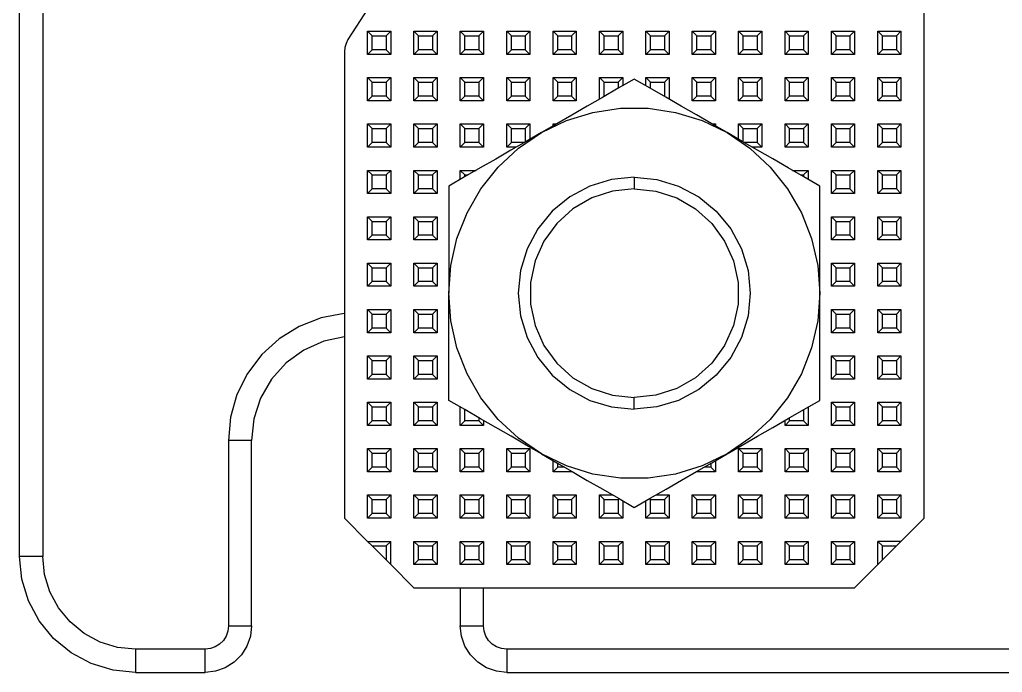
# Model space of a CAD drawing. Header units: millimetres. Extents: x 0 to 149, y 0 to 235.
# Drawn here: x 0 to 42.37, y 17.65 to 45.8 of the extents above; entities that cross this region are included whole.
import ezdxf

# ---------------------------------------------------------------- set-up
doc = ezdxf.new("R2010")
doc.units = ezdxf.units.MM

# ---------------------------------------------------------------- blocks, each defined once
blk = doc.blocks.new('CHINT_eff9f46a43ee547783ba41a7551f6a23_FACE_0')
at = {"color": 7, "linetype": 'CONTINUOUS', "true_color": 0x40d9ff}
for p, q in [((15.2, 45.1), (15, 45.3)), ((15, 45.3), (16, 45.3)), ((15, 44.3), (15, 45.3)), ((15.2, 45.1), (15.8, 45.1)), ((15.2, 44.5), (15.2, 45.1)), ((15.8, 45.1), (16, 45.3)), ((15.8, 45.1), (15.8, 44.5)), ((16, 45.3), (16, 44.3)), ((17.2, 45.1), (17, 45.3)), ((17, 45.3), (18, 45.3)), ((17, 44.3), (17, 45.3)), ((17.2, 45.1), (17.8, 45.1)), ((17.2, 44.5), (17.2, 45.1)), ((17.8, 45.1), (18, 45.3)), ((17.8, 45.1), (17.8, 44.5)), ((18, 45.3), (18, 44.3)), ((19.2, 45.1), (19, 45.3)), ((19, 45.3), (20, 45.3)), ((19, 44.3), (19, 45.3)), ((19.2, 45.1), (19.8, 45.1)), ((19.2, 44.5), (19.2, 45.1)), ((19.8, 45.1), (20, 45.3)), ((19.8, 45.1), (19.8, 44.5)), ((20, 45.3), (20, 44.3)), ((21.2, 45.1), (21, 45.3)), ((21, 45.3), (22, 45.3)), ((21, 44.3), (21, 45.3)), ((21.2, 45.1), (21.8, 45.1)), ((21.2, 44.5), (21.2, 45.1)), ((21.8, 45.1), (22, 45.3)), ((21.8, 45.1), (21.8, 44.5)), ((22, 45.3), (22, 44.3)), ((23.2, 45.1), (23, 45.3)), ((23, 45.3), (24, 45.3)), ((23, 44.3), (23, 45.3)), ((23.2, 45.1), (23.8, 45.1)), ((23.2, 44.5), (23.2, 45.1)), ((23.8, 45.1), (24, 45.3)), ((23.8, 45.1), (23.8, 44.5)), ((24, 45.3), (24, 44.3)), ((25.2, 45.1), (25, 45.3)), ((25, 45.3), (26, 45.3)), ((25, 44.3), (25, 45.3)), ((25.2, 45.1), (25.8, 45.1)), ((25.2, 44.5), (25.2, 45.1)), ((25.8, 45.1), (26, 45.3)), ((25.8, 45.1), (25.8, 44.5)), ((26, 45.3), (26, 44.3)), ((27.2, 45.1), (27, 45.3)), ((27, 45.3), (28, 45.3)), ((27, 44.3), (27, 45.3)), ((27.2, 45.1), (27.8, 45.1)), ((27.2, 44.5), (27.2, 45.1)), ((27.8, 45.1), (28, 45.3)), ((27.8, 45.1), (27.8, 44.5)), ((28, 45.3), (28, 44.3)), ((29.2, 45.1), (29, 45.3)), ((29, 45.3), (30, 45.3)), ((29, 44.3), (29, 45.3)), ((29.2, 45.1), (29.8, 45.1)), ((29.2, 44.5), (29.2, 45.1)), ((29.8, 45.1), (30, 45.3)), ((29.8, 45.1), (29.8, 44.5)), ((30, 45.3), (30, 44.3)), ((31.2, 45.1), (31, 45.3)), ((31, 45.3), (32, 45.3)), ((31, 44.3), (31, 45.3)), ((31.2, 45.1), (31.8, 45.1)), ((31.2, 44.5), (31.2, 45.1)), ((31.8, 45.1), (32, 45.3)), ((31.8, 45.1), (31.8, 44.5)), ((32, 45.3), (32, 44.3)), ((33.2, 45.1), (33, 45.3)), ((33, 45.3), (34, 45.3)), ((33, 44.3), (33, 45.3)), ((33.2, 45.1), (33.8, 45.1)), ((33.2, 44.5), (33.2, 45.1)), ((33.8, 45.1), (34, 45.3)), ((33.8, 45.1), (33.8, 44.5)), ((34, 45.3), (34, 44.3)), ((35.2, 45.1), (35, 45.3)), ((35, 45.3), (36, 45.3)), ((35, 44.3), (35, 45.3)), ((35.2, 45.1), (35.8, 45.1)), ((35.2, 44.5), (35.2, 45.1)), ((35.8, 45.1), (36, 45.3)), ((35.8, 45.1), (35.8, 44.5)), ((36, 45.3), (36, 44.3)), ((37.2, 45.1), (37, 45.3)), ((37, 45.3), (38, 45.3)), ((37, 44.3), (37, 45.3)), ((37.2, 45.1), (37.8, 45.1)), ((37.2, 44.5), (37.2, 45.1)), ((37.8, 45.1), (38, 45.3)), ((37.8, 45.1), (37.8, 44.5)), ((38, 45.3), (38, 44.3)), ((15.2, 44.5), (15, 44.3)), ((15.8, 44.5), (15.2, 44.5)), ((15.8, 44.5), (16, 44.3)), ((17.2, 44.5), (17, 44.3)), ((17.8, 44.5), (17.2, 44.5)), ((17.8, 44.5), (18, 44.3)), ((19.2, 44.5), (19, 44.3)), ((19.8, 44.5), (19.2, 44.5)), ((19.8, 44.5), (20, 44.3)), ((21.2, 44.5), (21, 44.3)), ((21.8, 44.5), (21.2, 44.5)), ((21.8, 44.5), (22, 44.3)), ((23.2, 44.5), (23, 44.3)), ((23.8, 44.5), (23.2, 44.5)), ((23.8, 44.5), (24, 44.3)), ((25.2, 44.5), (25, 44.3)), ((25.8, 44.5), (25.2, 44.5)), ((25.8, 44.5), (26, 44.3)), ((27.2, 44.5), (27, 44.3)), ((27.8, 44.5), (27.2, 44.5)), ((27.8, 44.5), (28, 44.3)), ((29.2, 44.5), (29, 44.3)), ((29.8, 44.5), (29.2, 44.5)), ((29.8, 44.5), (30, 44.3)), ((31.2, 44.5), (31, 44.3)), ((31.8, 44.5), (31.2, 44.5)), ((31.8, 44.5), (32, 44.3)), ((33.2, 44.5), (33, 44.3)), ((33.8, 44.5), (33.2, 44.5)), ((33.8, 44.5), (34, 44.3)), ((35.2, 44.5), (35, 44.3)), ((35.8, 44.5), (35.2, 44.5)), ((35.8, 44.5), (36, 44.3)), ((37.2, 44.5), (37, 44.3)), ((37.8, 44.5), (37.2, 44.5)), ((37.8, 44.5), (38, 44.3)), ((16, 44.3), (15, 44.3)), ((18, 44.3), (17, 44.3)), ((20, 44.3), (19, 44.3)), ((22, 44.3), (21, 44.3)), ((24, 44.3), (23, 44.3)), ((26, 44.3), (25, 44.3)), ((28, 44.3), (27, 44.3)), ((30, 44.3), (29, 44.3)), ((32, 44.3), (31, 44.3)), ((34, 44.3), (33, 44.3)), ((36, 44.3), (35, 44.3)), ((38, 44.3), (37, 44.3)), ((15.2, 43.1), (15, 43.3)), ((15, 43.3), (16, 43.3)), ((15, 42.3), (15, 43.3)), ((15.8, 43.1), (16, 43.3)), ((16, 43.3), (16, 42.3)), ((17.2, 43.1), (17, 43.3)), ((17, 43.3), (18, 43.3)), ((17, 42.3), (17, 43.3)), ((17.8, 43.1), (18, 43.3)), ((18, 43.3), (18, 42.3)), ((19.2, 43.1), (19, 43.3)), ((19, 43.3), (20, 43.3)), ((19, 42.3), (19, 43.3)), ((19.8, 43.1), (20, 43.3)), ((20, 43.3), (20, 42.3)), ((21.2, 43.1), (21, 43.3)), ((21, 43.3), (22, 43.3)), ((21, 42.3), (21, 43.3)), ((21.8, 43.1), (22, 43.3)), ((22, 43.3), (22, 42.3)), ((23.2, 43.1), (23, 43.3)), ((23, 43.3), (24, 43.3)), ((23, 42.3), (23, 43.3)), ((23.8, 43.1), (24, 43.3)), ((24, 43.3), (24, 42.3)), ((25.2, 43.1), (25, 43.3)), ((25, 43.3), (26, 43.3)), ((25, 42.372), (25, 43.3)), ((25.8, 43.1), (26, 43.3)), ((26, 43.3), (26, 42.949)), ((27.2, 43.1), (27, 43.3)), ((27, 43.3), (28, 43.3)), ((27, 42.949), (27, 43.3)), ((27.8, 43.1), (28, 43.3)), ((28, 43.3), (28, 42.372)), ((29.2, 43.1), (29, 43.3)), ((29, 43.3), (30, 43.3)), ((29, 42.3), (29, 43.3)), ((29.8, 43.1), (30, 43.3)), ((30, 43.3), (30, 42.3)), ((31.2, 43.1), (31, 43.3)), ((31, 43.3), (32, 43.3)), ((31, 42.3), (31, 43.3)), ((31.8, 43.1), (32, 43.3)), ((32, 43.3), (32, 42.3)), ((33.2, 43.1), (33, 43.3)), ((33, 43.3), (34, 43.3)), ((33, 42.3), (33, 43.3)), ((33.8, 43.1), (34, 43.3)), ((34, 43.3), (34, 42.3)), ((35.2, 43.1), (35, 43.3)), ((35, 43.3), (36, 43.3)), ((35, 42.3), (35, 43.3)), ((35.8, 43.1), (36, 43.3)), ((36, 43.3), (36, 42.3)), ((37.2, 43.1), (37, 43.3)), ((37, 43.3), (38, 43.3)), ((37, 42.3), (37, 43.3)), ((37.8, 43.1), (38, 43.3)), ((38, 43.3), (38, 42.3)), ((15.2, 43.1), (15.8, 43.1)), ((15.2, 42.5), (15.2, 43.1)), ((15.8, 43.1), (15.8, 42.5)), ((17.2, 43.1), (17.8, 43.1)), ((17.2, 42.5), (17.2, 43.1)), ((17.8, 43.1), (17.8, 42.5)), ((19.2, 43.1), (19.8, 43.1)), ((19.2, 42.5), (19.2, 43.1)), ((19.8, 43.1), (19.8, 42.5)), ((21.2, 43.1), (21.8, 43.1)), ((21.2, 42.5), (21.2, 43.1)), ((21.8, 43.1), (21.8, 42.5)), ((23.2, 43.1), (23.8, 43.1)), ((23.2, 42.5), (23.2, 43.1)), ((23.8, 43.1), (23.8, 42.5)), ((25.2, 43.1), (25.8, 43.1)), ((25.2, 42.5), (25.2, 43.1)), ((25.8, 43.1), (25.8, 42.833)), ((27.2, 43.1), (27.8, 43.1)), ((27.2, 42.833), (27.2, 43.1)), ((27.8, 43.1), (27.8, 42.5)), ((29.2, 43.1), (29.8, 43.1)), ((29.2, 42.5), (29.2, 43.1)), ((29.8, 43.1), (29.8, 42.5)), ((31.2, 43.1), (31.8, 43.1)), ((31.2, 42.5), (31.2, 43.1)), ((31.8, 43.1), (31.8, 42.5)), ((33.2, 43.1), (33.8, 43.1)), ((33.2, 42.5), (33.2, 43.1)), ((33.8, 43.1), (33.8, 42.5)), ((35.2, 43.1), (35.8, 43.1)), ((35.2, 42.5), (35.2, 43.1)), ((35.8, 43.1), (35.8, 42.5)), ((37.2, 43.1), (37.8, 43.1)), ((37.2, 42.5), (37.2, 43.1)), ((37.8, 43.1), (37.8, 42.5)), ((15.2, 42.5), (15, 42.3)), ((15.8, 42.5), (15.2, 42.5)), ((15.8, 42.5), (16, 42.3)), ((17.2, 42.5), (17, 42.3)), ((17.8, 42.5), (17.2, 42.5)), ((17.8, 42.5), (18, 42.3)), ((19.2, 42.5), (19, 42.3)), ((19.8, 42.5), (19.2, 42.5)), ((19.8, 42.5), (20, 42.3)), ((21.2, 42.5), (21, 42.3)), ((21.8, 42.5), (21.2, 42.5)), ((21.8, 42.5), (22, 42.3)), ((23.2, 42.5), (23, 42.3)), ((23.8, 42.5), (23.2, 42.5)), ((23.8, 42.5), (24, 42.3)), ((25.2, 42.5), (25.169, 42.469)), ((25.222, 42.5), (25.2, 42.5)), ((27.8, 42.5), (27.778, 42.5)), ((27.8, 42.5), (27.831, 42.469)), ((29.2, 42.5), (29, 42.3)), ((29.8, 42.5), (29.2, 42.5)), ((29.8, 42.5), (30, 42.3)), ((31.2, 42.5), (31, 42.3)), ((31.8, 42.5), (31.2, 42.5)), ((31.8, 42.5), (32, 42.3)), ((33.2, 42.5), (33, 42.3)), ((33.8, 42.5), (33.2, 42.5)), ((33.8, 42.5), (34, 42.3)), ((35.2, 42.5), (35, 42.3)), ((35.8, 42.5), (35.2, 42.5)), ((35.8, 42.5), (36, 42.3)), ((37.2, 42.5), (37, 42.3)), ((37.8, 42.5), (37.2, 42.5)), ((37.8, 42.5), (38, 42.3)), ((16, 42.3), (15, 42.3)), ((18, 42.3), (17, 42.3)), ((20, 42.3), (19, 42.3)), ((22, 42.3), (21, 42.3)), ((24, 42.3), (23, 42.3)), ((30, 42.3), (29, 42.3)), ((32, 42.3), (31, 42.3)), ((34, 42.3), (33, 42.3)), ((36, 42.3), (35, 42.3)), ((38, 42.3), (37, 42.3)), ((15.2, 41.1), (15, 41.3)), ((15, 41.3), (16, 41.3)), ((15, 40.3), (15, 41.3)), ((15.2, 41.1), (15.8, 41.1)), ((15.2, 40.5), (15.2, 41.1)), ((15.8, 41.1), (16, 41.3)), ((15.8, 41.1), (15.8, 40.5)), ((16, 41.3), (16, 40.3)), ((17.2, 41.1), (17, 41.3)), ((17, 41.3), (18, 41.3)), ((17, 40.3), (17, 41.3)), ((17.2, 41.1), (17.8, 41.1)), ((17.2, 40.5), (17.2, 41.1)), ((17.8, 41.1), (18, 41.3)), ((17.8, 41.1), (17.8, 40.5)), ((18, 41.3), (18, 40.3)), ((19.2, 41.1), (19, 41.3)), ((19, 41.3), (20, 41.3)), ((19, 40.3), (19, 41.3)), ((19.2, 41.1), (19.8, 41.1)), ((19.2, 40.5), (19.2, 41.1)), ((19.8, 41.1), (20, 41.3)), ((19.8, 41.1), (19.8, 40.5)), ((20, 41.3), (20, 40.3)), ((21.2, 41.1), (21, 41.3)), ((21, 41.3), (22, 41.3)), ((21, 40.3), (21, 41.3)), ((21.2, 41.1), (21.8, 41.1)), ((21.2, 40.5), (21.2, 41.1)), ((21.8, 41.1), (22, 41.3)), ((21.8, 41.1), (21.8, 40.524)), ((22, 41.3), (22, 40.64)), ((23.053, 41.247), (23, 41.3)), ((23, 41.3), (23.144, 41.3)), ((23, 41.217), (23, 41.3)), ((29.856, 41.3), (30, 41.3)), ((29.947, 41.247), (30, 41.3)), ((30, 41.3), (30, 41.217)), ((31.2, 41.1), (31, 41.3)), ((31, 41.3), (32, 41.3)), ((31, 40.64), (31, 41.3)), ((31.2, 41.1), (31.8, 41.1)), ((31.2, 40.524), (31.2, 41.1)), ((31.8, 41.1), (32, 41.3)), ((31.8, 41.1), (31.8, 40.5)), ((32, 41.3), (32, 40.3)), ((33.2, 41.1), (33, 41.3)), ((33, 41.3), (34, 41.3)), ((33, 40.3), (33, 41.3)), ((33.2, 41.1), (33.8, 41.1)), ((33.2, 40.5), (33.2, 41.1)), ((33.8, 41.1), (34, 41.3)), ((33.8, 41.1), (33.8, 40.5)), ((34, 41.3), (34, 40.3)), ((35.2, 41.1), (35, 41.3)), ((35, 41.3), (36, 41.3)), ((35, 40.3), (35, 41.3)), ((35.2, 41.1), (35.8, 41.1)), ((35.2, 40.5), (35.2, 41.1)), ((35.8, 41.1), (36, 41.3)), ((35.8, 41.1), (35.8, 40.5)), ((36, 41.3), (36, 40.3)), ((37.2, 41.1), (37, 41.3)), ((37, 41.3), (38, 41.3)), ((37, 40.3), (37, 41.3)), ((37.2, 41.1), (37.8, 41.1)), ((37.2, 40.5), (37.2, 41.1)), ((37.8, 41.1), (38, 41.3)), ((37.8, 41.1), (37.8, 40.5)), ((38, 41.3), (38, 40.3)), ((15.2, 40.5), (15, 40.3)), ((16, 40.3), (15, 40.3)), ((15.8, 40.5), (15.2, 40.5)), ((15.8, 40.5), (16, 40.3)), ((17.2, 40.5), (17, 40.3)), ((18, 40.3), (17, 40.3)), ((17.8, 40.5), (17.2, 40.5)), ((17.8, 40.5), (18, 40.3)), ((19.2, 40.5), (19, 40.3)), ((20, 40.3), (19, 40.3)), ((19.8, 40.5), (19.2, 40.5)), ((19.8, 40.5), (20, 40.3)), ((21.2, 40.5), (21, 40.3)), ((21.412, 40.3), (21, 40.3)), ((21.758, 40.5), (21.2, 40.5)), ((31.8, 40.5), (31.242, 40.5)), ((32, 40.3), (31.588, 40.3)), ((31.8, 40.5), (32, 40.3)), ((33.2, 40.5), (33, 40.3)), ((34, 40.3), (33, 40.3)), ((33.8, 40.5), (33.2, 40.5)), ((33.8, 40.5), (34, 40.3)), ((35.2, 40.5), (35, 40.3)), ((36, 40.3), (35, 40.3)), ((35.8, 40.5), (35.2, 40.5)), ((35.8, 40.5), (36, 40.3)), ((37.2, 40.5), (37, 40.3)), ((38, 40.3), (37, 40.3)), ((37.8, 40.5), (37.2, 40.5)), ((37.8, 40.5), (38, 40.3)), ((15.2, 39.1), (15, 39.3)), ((15, 39.3), (16, 39.3)), ((15, 38.3), (15, 39.3)), ((15.2, 39.1), (15.8, 39.1)), ((15.2, 38.5), (15.2, 39.1)), ((15.8, 39.1), (16, 39.3)), ((15.8, 39.1), (15.8, 38.5)), ((16, 39.3), (16, 38.3)), ((17.2, 39.1), (17, 39.3)), ((17, 39.3), (18, 39.3)), ((17, 38.3), (17, 39.3)), ((17.2, 39.1), (17.8, 39.1)), ((17.2, 38.5), (17.2, 39.1)), ((17.8, 39.1), (18, 39.3)), ((17.8, 39.1), (17.8, 38.5)), ((18, 39.3), (18, 38.3)), ((19.2, 39.1), (19, 39.3)), ((19, 39.3), (19.68, 39.3)), ((19, 38.907), (19, 39.3)), ((19.2, 39.1), (19.333, 39.1)), ((19.2, 39.023), (19.2, 39.1)), ((26.5, 39), (26.5, 38.5)), ((33.32, 39.3), (34, 39.3)), ((33.667, 39.1), (33.8, 39.1)), ((33.8, 39.1), (34, 39.3)), ((33.8, 39.1), (33.8, 39.023)), ((34, 39.3), (34, 38.907)), ((35.2, 39.1), (35, 39.3)), ((35, 39.3), (36, 39.3)), ((35, 38.3), (35, 39.3)), ((35.2, 39.1), (35.8, 39.1)), ((35.2, 38.5), (35.2, 39.1)), ((35.8, 39.1), (36, 39.3)), ((35.8, 39.1), (35.8, 38.5)), ((36, 39.3), (36, 38.3)), ((37.2, 39.1), (37, 39.3)), ((37, 39.3), (38, 39.3)), ((37, 38.3), (37, 39.3)), ((37.2, 39.1), (37.8, 39.1)), ((37.2, 38.5), (37.2, 39.1)), ((37.8, 39.1), (38, 39.3)), ((37.8, 39.1), (37.8, 38.5)), ((38, 39.3), (38, 38.3)), ((15.2, 38.5), (15, 38.3)), ((16, 38.3), (15, 38.3)), ((15.8, 38.5), (15.2, 38.5)), ((15.8, 38.5), (16, 38.3)), ((17.2, 38.5), (17, 38.3)), ((18, 38.3), (17, 38.3)), ((17.8, 38.5), (17.2, 38.5)), ((17.8, 38.5), (18, 38.3)), ((35.2, 38.5), (35, 38.3)), ((36, 38.3), (35, 38.3)), ((35.8, 38.5), (35.2, 38.5)), ((35.8, 38.5), (36, 38.3)), ((37.2, 38.5), (37, 38.3)), ((38, 38.3), (37, 38.3)), ((37.8, 38.5), (37.2, 38.5)), ((37.8, 38.5), (38, 38.3)), ((15.2, 37.1), (15, 37.3)), ((15, 37.3), (16, 37.3)), ((15, 36.3), (15, 37.3)), ((15.8, 37.1), (16, 37.3)), ((16, 37.3), (16, 36.3)), ((17.2, 37.1), (17, 37.3)), ((17, 37.3), (18, 37.3)), ((17, 36.3), (17, 37.3)), ((17.8, 37.1), (18, 37.3)), ((18, 37.3), (18, 36.3)), ((35.2, 37.1), (35, 37.3)), ((35, 37.3), (36, 37.3)), ((35, 36.3), (35, 37.3)), ((35.8, 37.1), (36, 37.3)), ((36, 37.3), (36, 36.3)), ((37.2, 37.1), (37, 37.3)), ((37, 37.3), (38, 37.3)), ((37, 36.3), (37, 37.3)), ((37.8, 37.1), (38, 37.3)), ((38, 37.3), (38, 36.3)), ((15.2, 37.1), (15.8, 37.1)), ((15.2, 36.5), (15.2, 37.1)), ((15.8, 37.1), (15.8, 36.5)), ((17.2, 37.1), (17.8, 37.1)), ((17.2, 36.5), (17.2, 37.1)), ((17.8, 37.1), (17.8, 36.5)), ((35.2, 37.1), (35.8, 37.1)), ((35.2, 36.5), (35.2, 37.1)), ((35.8, 37.1), (35.8, 36.5)), ((37.2, 37.1), (37.8, 37.1)), ((37.2, 36.5), (37.2, 37.1)), ((37.8, 37.1), (37.8, 36.5)), ((15.2, 36.5), (15, 36.3)), ((15.8, 36.5), (15.2, 36.5)), ((15.8, 36.5), (16, 36.3)), ((17.2, 36.5), (17, 36.3)), ((17.8, 36.5), (17.2, 36.5)), ((17.8, 36.5), (18, 36.3)), ((35.2, 36.5), (35, 36.3)), ((35.8, 36.5), (35.2, 36.5)), ((35.8, 36.5), (36, 36.3)), ((37.2, 36.5), (37, 36.3)), ((37.8, 36.5), (37.2, 36.5)), ((37.8, 36.5), (38, 36.3)), ((16, 36.3), (15, 36.3)), ((18, 36.3), (17, 36.3)), ((36, 36.3), (35, 36.3)), ((38, 36.3), (37, 36.3)), ((15.2, 35.1), (15, 35.3)), ((15, 35.3), (16, 35.3)), ((15, 34.3), (15, 35.3)), ((15.8, 35.1), (16, 35.3)), ((16, 35.3), (16, 34.3)), ((17.2, 35.1), (17, 35.3)), ((17, 35.3), (18, 35.3)), ((17, 34.3), (17, 35.3)), ((17.8, 35.1), (18, 35.3)), ((18, 35.3), (18, 34.3)), ((35.2, 35.1), (35, 35.3)), ((35, 35.3), (36, 35.3)), ((35, 34.3), (35, 35.3)), ((35.8, 35.1), (36, 35.3)), ((36, 35.3), (36, 34.3)), ((37.2, 35.1), (37, 35.3)), ((37, 35.3), (38, 35.3)), ((37, 34.3), (37, 35.3)), ((37.8, 35.1), (38, 35.3)), ((38, 35.3), (38, 34.3)), ((15.2, 35.1), (15.8, 35.1)), ((15.2, 34.5), (15.2, 35.1)), ((15.8, 35.1), (15.8, 34.5)), ((17.2, 35.1), (17.8, 35.1)), ((17.2, 34.5), (17.2, 35.1)), ((17.8, 35.1), (17.8, 34.5)), ((35.2, 35.1), (35.8, 35.1)), ((35.2, 34.5), (35.2, 35.1)), ((35.8, 35.1), (35.8, 34.5)), ((37.2, 35.1), (37.8, 35.1)), ((37.2, 34.5), (37.2, 35.1)), ((37.8, 35.1), (37.8, 34.5)), ((15.2, 34.5), (15, 34.3)), ((15.8, 34.5), (15.2, 34.5)), ((15.8, 34.5), (16, 34.3)), ((17.2, 34.5), (17, 34.3)), ((17.8, 34.5), (17.2, 34.5)), ((17.8, 34.5), (18, 34.3)), ((35.2, 34.5), (35, 34.3)), ((35.8, 34.5), (35.2, 34.5)), ((35.8, 34.5), (36, 34.3)), ((37.2, 34.5), (37, 34.3)), ((37.8, 34.5), (37.2, 34.5)), ((37.8, 34.5), (38, 34.3)), ((16, 34.3), (15, 34.3)), ((18, 34.3), (17, 34.3)), ((36, 34.3), (35, 34.3)), ((38, 34.3), (37, 34.3)), ((15.2, 33.1), (15, 33.3)), ((15, 33.3), (16, 33.3)), ((15, 32.3), (15, 33.3)), ((15.2, 33.1), (15.8, 33.1)), ((15.2, 32.5), (15.2, 33.1)), ((15.8, 33.1), (16, 33.3)), ((15.8, 33.1), (15.8, 32.5)), ((16, 33.3), (16, 32.3)), ((17.2, 33.1), (17, 33.3)), ((17, 33.3), (18, 33.3)), ((17, 32.3), (17, 33.3)), ((17.2, 33.1), (17.8, 33.1)), ((17.2, 32.5), (17.2, 33.1)), ((17.8, 33.1), (18, 33.3)), ((17.8, 33.1), (17.8, 32.5)), ((18, 33.3), (18, 32.3)), ((35.2, 33.1), (35, 33.3)), ((35, 33.3), (36, 33.3)), ((35, 32.3), (35, 33.3)), ((35.2, 33.1), (35.8, 33.1)), ((35.2, 32.5), (35.2, 33.1)), ((35.8, 33.1), (36, 33.3)), ((35.8, 33.1), (35.8, 32.5)), ((36, 33.3), (36, 32.3)), ((37.2, 33.1), (37, 33.3)), ((37, 33.3), (38, 33.3)), ((37, 32.3), (37, 33.3)), ((37.2, 33.1), (37.8, 33.1)), ((37.2, 32.5), (37.2, 33.1)), ((37.8, 33.1), (38, 33.3)), ((37.8, 33.1), (37.8, 32.5)), ((38, 33.3), (38, 32.3)), ((15.2, 32.5), (15, 32.3)), ((16, 32.3), (15, 32.3)), ((15.8, 32.5), (15.2, 32.5)), ((15.8, 32.5), (16, 32.3)), ((17.2, 32.5), (17, 32.3)), ((18, 32.3), (17, 32.3)), ((17.8, 32.5), (17.2, 32.5)), ((17.8, 32.5), (18, 32.3)), ((35.2, 32.5), (35, 32.3)), ((36, 32.3), (35, 32.3)), ((35.8, 32.5), (35.2, 32.5)), ((35.8, 32.5), (36, 32.3)), ((37.2, 32.5), (37, 32.3)), ((38, 32.3), (37, 32.3)), ((37.8, 32.5), (37.2, 32.5)), ((37.8, 32.5), (38, 32.3)), ((15.2, 31.1), (15, 31.3)), ((15, 31.3), (16, 31.3)), ((15, 30.3), (15, 31.3)), ((15.2, 31.1), (15.8, 31.1)), ((15.2, 30.5), (15.2, 31.1)), ((15.8, 31.1), (16, 31.3)), ((15.8, 31.1), (15.8, 30.5)), ((16, 31.3), (16, 30.3)), ((17.2, 31.1), (17, 31.3)), ((17, 31.3), (18, 31.3)), ((17, 30.3), (17, 31.3)), ((17.2, 31.1), (17.8, 31.1)), ((17.2, 30.5), (17.2, 31.1)), ((17.8, 31.1), (18, 31.3)), ((17.8, 31.1), (17.8, 30.5)), ((18, 31.3), (18, 30.3)), ((35.2, 31.1), (35, 31.3)), ((35, 31.3), (36, 31.3)), ((35, 30.3), (35, 31.3)), ((35.2, 31.1), (35.8, 31.1)), ((35.2, 30.5), (35.2, 31.1)), ((35.8, 31.1), (36, 31.3)), ((35.8, 31.1), (35.8, 30.5)), ((36, 31.3), (36, 30.3)), ((37.2, 31.1), (37, 31.3)), ((37, 31.3), (38, 31.3)), ((37, 30.3), (37, 31.3)), ((37.2, 31.1), (37.8, 31.1)), ((37.2, 30.5), (37.2, 31.1)), ((37.8, 31.1), (38, 31.3)), ((37.8, 31.1), (37.8, 30.5)), ((38, 31.3), (38, 30.3)), ((15.2, 30.5), (15, 30.3)), ((16, 30.3), (15, 30.3)), ((15.8, 30.5), (15.2, 30.5)), ((15.8, 30.5), (16, 30.3)), ((17.2, 30.5), (17, 30.3)), ((18, 30.3), (17, 30.3)), ((17.8, 30.5), (17.2, 30.5)), ((17.8, 30.5), (18, 30.3)), ((35.2, 30.5), (35, 30.3)), ((36, 30.3), (35, 30.3)), ((35.8, 30.5), (35.2, 30.5)), ((35.8, 30.5), (36, 30.3)), ((37.2, 30.5), (37, 30.3)), ((38, 30.3), (37, 30.3)), ((37.8, 30.5), (37.2, 30.5)), ((37.8, 30.5), (38, 30.3)), ((15.2, 29.1), (15, 29.3)), ((15, 29.3), (16, 29.3)), ((15, 28.3), (15, 29.3)), ((15.8, 29.1), (16, 29.3)), ((16, 29.3), (16, 28.3)), ((17.2, 29.1), (17, 29.3)), ((17, 29.3), (18, 29.3)), ((17, 28.3), (17, 29.3)), ((17.8, 29.1), (18, 29.3)), ((18, 29.3), (18, 28.3)), ((26.5, 29), (26.5, 29.5)), ((35.2, 29.1), (35, 29.3)), ((35, 29.3), (36, 29.3)), ((35, 28.3), (35, 29.3)), ((35.8, 29.1), (36, 29.3)), ((36, 29.3), (36, 28.3)), ((37.2, 29.1), (37, 29.3)), ((37, 29.3), (38, 29.3)), ((37, 28.3), (37, 29.3)), ((37.8, 29.1), (38, 29.3)), ((38, 29.3), (38, 28.3)), ((15.2, 29.1), (15.8, 29.1)), ((15.2, 28.5), (15.2, 29.1)), ((15.8, 29.1), (15.8, 28.5)), ((17.2, 29.1), (17.8, 29.1)), ((17.2, 28.5), (17.2, 29.1)), ((17.8, 29.1), (17.8, 28.5)), ((19, 28.3), (19, 29.093)), ((19.2, 28.5), (19.2, 28.977)), ((33.8, 28.977), (33.8, 28.5)), ((34, 29.093), (34, 28.3)), ((35.2, 29.1), (35.8, 29.1)), ((35.2, 28.5), (35.2, 29.1)), ((35.8, 29.1), (35.8, 28.5)), ((37.2, 29.1), (37.8, 29.1)), ((37.2, 28.5), (37.2, 29.1)), ((37.8, 29.1), (37.8, 28.5)), ((15.2, 28.5), (15, 28.3)), ((15.8, 28.5), (15.2, 28.5)), ((15.8, 28.5), (16, 28.3)), ((17.2, 28.5), (17, 28.3)), ((17.8, 28.5), (17.2, 28.5)), ((17.8, 28.5), (18, 28.3)), ((19.2, 28.5), (19, 28.3)), ((19.8, 28.5), (19.2, 28.5)), ((19.8, 28.631), (19.8, 28.5)), ((19.8, 28.5), (20, 28.3)), ((20, 28.515), (20, 28.3)), ((33, 28.3), (33, 28.515)), ((33.2, 28.5), (33, 28.3)), ((33.2, 28.5), (33.2, 28.631)), ((33.8, 28.5), (33.2, 28.5)), ((33.8, 28.5), (34, 28.3)), ((35.2, 28.5), (35, 28.3)), ((35.8, 28.5), (35.2, 28.5)), ((35.8, 28.5), (36, 28.3)), ((37.2, 28.5), (37, 28.3)), ((37.8, 28.5), (37.2, 28.5)), ((37.8, 28.5), (38, 28.3)), ((16, 28.3), (15, 28.3)), ((18, 28.3), (17, 28.3)), ((20, 28.3), (19, 28.3)), ((34, 28.3), (33, 28.3)), ((36, 28.3), (35, 28.3)), ((38, 28.3), (37, 28.3)), ((15.2, 27.1), (15, 27.3)), ((15, 27.3), (16, 27.3)), ((15, 26.3), (15, 27.3)), ((15.8, 27.1), (16, 27.3)), ((16, 27.3), (16, 26.3)), ((17.2, 27.1), (17, 27.3)), ((17, 27.3), (18, 27.3)), ((17, 26.3), (17, 27.3)), ((17.8, 27.1), (18, 27.3)), ((18, 27.3), (18, 26.3)), ((19.2, 27.1), (19, 27.3)), ((19, 27.3), (20, 27.3)), ((19, 26.3), (19, 27.3)), ((19.8, 27.1), (20, 27.3)), ((20, 27.3), (20, 26.3)), ((21.2, 27.1), (21, 27.3)), ((21, 27.3), (22, 27.3)), ((21, 26.3), (21, 27.3)), ((21.8, 27.1), (22, 27.3)), ((22, 27.3), (22, 26.3)), ((31.2, 27.1), (31, 27.3)), ((31, 27.3), (32, 27.3)), ((31, 26.3), (31, 27.3)), ((31.8, 27.1), (32, 27.3)), ((32, 27.3), (32, 26.3)), ((33.2, 27.1), (33, 27.3)), ((33, 27.3), (34, 27.3)), ((33, 26.3), (33, 27.3)), ((33.8, 27.1), (34, 27.3)), ((34, 27.3), (34, 26.3)), ((35.2, 27.1), (35, 27.3)), ((35, 27.3), (36, 27.3)), ((35, 26.3), (35, 27.3)), ((35.8, 27.1), (36, 27.3)), ((36, 27.3), (36, 26.3)), ((37.2, 27.1), (37, 27.3)), ((37, 27.3), (38, 27.3)), ((37, 26.3), (37, 27.3)), ((37.8, 27.1), (38, 27.3)), ((38, 27.3), (38, 26.3)), ((15.2, 27.1), (15.8, 27.1)), ((15.2, 26.5), (15.2, 27.1)), ((15.8, 27.1), (15.8, 26.5)), ((17.2, 27.1), (17.8, 27.1)), ((17.2, 26.5), (17.2, 27.1)), ((17.8, 27.1), (17.8, 26.5)), ((19.2, 27.1), (19.8, 27.1)), ((19.2, 26.5), (19.2, 27.1)), ((19.8, 27.1), (19.8, 26.5)), ((21.2, 27.1), (21.8, 27.1)), ((21.2, 26.5), (21.2, 27.1)), ((21.8, 27.1), (21.8, 26.5)), ((23, 26.3), (23, 26.783)), ((30, 26.783), (30, 26.3)), ((31.2, 27.1), (31.8, 27.1)), ((31.2, 26.5), (31.2, 27.1)), ((31.8, 27.1), (31.8, 26.5)), ((33.2, 27.1), (33.8, 27.1)), ((33.2, 26.5), (33.2, 27.1)), ((33.8, 27.1), (33.8, 26.5)), ((35.2, 27.1), (35.8, 27.1)), ((35.2, 26.5), (35.2, 27.1)), ((35.8, 27.1), (35.8, 26.5)), ((37.2, 27.1), (37.8, 27.1)), ((37.2, 26.5), (37.2, 27.1)), ((37.8, 27.1), (37.8, 26.5)), ((15.2, 26.5), (15, 26.3)), ((16, 26.3), (15, 26.3)), ((15.8, 26.5), (15.2, 26.5)), ((15.8, 26.5), (16, 26.3)), ((17.2, 26.5), (17, 26.3)), ((18, 26.3), (17, 26.3)), ((17.8, 26.5), (17.2, 26.5)), ((17.8, 26.5), (18, 26.3)), ((19.2, 26.5), (19, 26.3)), ((20, 26.3), (19, 26.3)), ((19.8, 26.5), (19.2, 26.5)), ((19.8, 26.5), (20, 26.3)), ((21.2, 26.5), (21, 26.3)), ((22, 26.3), (21, 26.3)), ((21.8, 26.5), (21.2, 26.5)), ((21.8, 26.5), (22, 26.3)), ((23.2, 26.5), (23, 26.3)), ((23.837, 26.3), (23, 26.3)), ((23.2, 26.5), (23.2, 26.668)), ((23.49, 26.5), (23.2, 26.5)), ((30, 26.3), (29.163, 26.3)), ((29.8, 26.5), (29.51, 26.5)), ((29.8, 26.668), (29.8, 26.5)), ((29.8, 26.5), (30, 26.3)), ((31.2, 26.5), (31, 26.3)), ((32, 26.3), (31, 26.3)), ((31.8, 26.5), (31.2, 26.5)), ((31.8, 26.5), (32, 26.3)), ((33.2, 26.5), (33, 26.3)), ((34, 26.3), (33, 26.3)), ((33.8, 26.5), (33.2, 26.5)), ((33.8, 26.5), (34, 26.3)), ((35.2, 26.5), (35, 26.3)), ((36, 26.3), (35, 26.3)), ((35.8, 26.5), (35.2, 26.5)), ((35.8, 26.5), (36, 26.3)), ((37.2, 26.5), (37, 26.3)), ((38, 26.3), (37, 26.3)), ((37.8, 26.5), (37.2, 26.5)), ((37.8, 26.5), (38, 26.3)), ((15.2, 25.1), (15, 25.3)), ((15, 25.3), (16, 25.3)), ((15, 24.3), (15, 25.3)), ((15.2, 25.1), (15.8, 25.1)), ((15.2, 24.5), (15.2, 25.1)), ((15.8, 25.1), (16, 25.3)), ((15.8, 25.1), (15.8, 24.5)), ((16, 25.3), (16, 24.3)), ((17.2, 25.1), (17, 25.3)), ((17, 25.3), (18, 25.3)), ((17, 24.3), (17, 25.3)), ((17.2, 25.1), (17.8, 25.1)), ((17.2, 24.5), (17.2, 25.1)), ((17.8, 25.1), (18, 25.3)), ((17.8, 25.1), (17.8, 24.5)), ((18, 25.3), (18, 24.3)), ((19.2, 25.1), (19, 25.3)), ((19, 25.3), (20, 25.3)), ((19, 24.3), (19, 25.3)), ((19.2, 25.1), (19.8, 25.1)), ((19.2, 24.5), (19.2, 25.1)), ((19.8, 25.1), (20, 25.3)), ((19.8, 25.1), (19.8, 24.5)), ((20, 25.3), (20, 24.3)), ((21.2, 25.1), (21, 25.3)), ((21, 25.3), (22, 25.3)), ((21, 24.3), (21, 25.3)), ((21.2, 25.1), (21.8, 25.1)), ((21.2, 24.5), (21.2, 25.1)), ((21.8, 25.1), (22, 25.3)), ((21.8, 25.1), (21.8, 24.5)), ((22, 25.3), (22, 24.3)), ((23.2, 25.1), (23, 25.3)), ((23, 25.3), (24, 25.3)), ((23, 24.3), (23, 25.3)), ((23.2, 25.1), (23.8, 25.1)), ((23.2, 24.5), (23.2, 25.1)), ((23.8, 25.1), (24, 25.3)), ((23.8, 25.1), (23.8, 24.5)), ((24, 25.3), (24, 24.3)), ((25.2, 25.1), (25, 25.3)), ((25, 25.3), (25.569, 25.3)), ((25, 24.3), (25, 25.3)), ((25.2, 25.1), (25.8, 25.1)), ((25.2, 24.5), (25.2, 25.1)), ((25.8, 25.1), (25.842, 25.142)), ((25.8, 25.1), (25.8, 24.5)), ((26, 25.051), (26, 24.3)), ((27, 24.3), (27, 25.051)), ((27.2, 25.1), (27.158, 25.142)), ((27.2, 25.1), (27.8, 25.1)), ((27.2, 24.5), (27.2, 25.1)), ((27.431, 25.3), (28, 25.3)), ((27.8, 25.1), (28, 25.3)), ((27.8, 25.1), (27.8, 24.5)), ((28, 25.3), (28, 24.3)), ((29.2, 25.1), (29, 25.3)), ((29, 25.3), (30, 25.3)), ((29, 24.3), (29, 25.3)), ((29.2, 25.1), (29.8, 25.1)), ((29.2, 24.5), (29.2, 25.1)), ((29.8, 25.1), (30, 25.3)), ((29.8, 25.1), (29.8, 24.5)), ((30, 25.3), (30, 24.3)), ((31.2, 25.1), (31, 25.3)), ((31, 25.3), (32, 25.3)), ((31, 24.3), (31, 25.3)), ((31.2, 25.1), (31.8, 25.1)), ((31.2, 24.5), (31.2, 25.1)), ((31.8, 25.1), (32, 25.3)), ((31.8, 25.1), (31.8, 24.5)), ((32, 25.3), (32, 24.3)), ((33.2, 25.1), (33, 25.3)), ((33, 25.3), (34, 25.3)), ((33, 24.3), (33, 25.3)), ((33.2, 25.1), (33.8, 25.1)), ((33.2, 24.5), (33.2, 25.1)), ((33.8, 25.1), (34, 25.3)), ((33.8, 25.1), (33.8, 24.5)), ((34, 25.3), (34, 24.3)), ((35.2, 25.1), (35, 25.3)), ((35, 25.3), (36, 25.3)), ((35, 24.3), (35, 25.3)), ((35.2, 25.1), (35.8, 25.1)), ((35.2, 24.5), (35.2, 25.1)), ((35.8, 25.1), (36, 25.3)), ((35.8, 25.1), (35.8, 24.5)), ((36, 25.3), (36, 24.3)), ((37.2, 25.1), (37, 25.3)), ((37, 25.3), (38, 25.3)), ((37, 24.3), (37, 25.3)), ((37.2, 25.1), (37.8, 25.1)), ((37.2, 24.5), (37.2, 25.1)), ((37.8, 25.1), (38, 25.3)), ((37.8, 25.1), (37.8, 24.5)), ((38, 25.3), (38, 24.3)), ((15.2, 24.5), (15, 24.3)), ((16, 24.3), (15, 24.3)), ((15.8, 24.5), (15.2, 24.5)), ((15.8, 24.5), (16, 24.3)), ((17.2, 24.5), (17, 24.3)), ((18, 24.3), (17, 24.3)), ((17.8, 24.5), (17.2, 24.5)), ((17.8, 24.5), (18, 24.3)), ((19.2, 24.5), (19, 24.3)), ((20, 24.3), (19, 24.3)), ((19.8, 24.5), (19.2, 24.5)), ((19.8, 24.5), (20, 24.3)), ((21.2, 24.5), (21, 24.3)), ((22, 24.3), (21, 24.3)), ((21.8, 24.5), (21.2, 24.5)), ((21.8, 24.5), (22, 24.3)), ((23.2, 24.5), (23, 24.3)), ((24, 24.3), (23, 24.3)), ((23.8, 24.5), (23.2, 24.5)), ((23.8, 24.5), (24, 24.3)), ((25.2, 24.5), (25, 24.3)), ((26, 24.3), (25, 24.3)), ((25.8, 24.5), (25.2, 24.5)), ((25.8, 24.5), (26, 24.3)), ((27.2, 24.5), (27, 24.3)), ((28, 24.3), (27, 24.3)), ((27.8, 24.5), (27.2, 24.5)), ((27.8, 24.5), (28, 24.3)), ((29.2, 24.5), (29, 24.3)), ((30, 24.3), (29, 24.3)), ((29.8, 24.5), (29.2, 24.5)), ((29.8, 24.5), (30, 24.3)), ((31.2, 24.5), (31, 24.3)), ((32, 24.3), (31, 24.3)), ((31.8, 24.5), (31.2, 24.5)), ((31.8, 24.5), (32, 24.3)), ((33.2, 24.5), (33, 24.3)), ((34, 24.3), (33, 24.3)), ((33.8, 24.5), (33.2, 24.5)), ((33.8, 24.5), (34, 24.3)), ((35.2, 24.5), (35, 24.3)), ((36, 24.3), (35, 24.3)), ((35.8, 24.5), (35.2, 24.5)), ((35.8, 24.5), (36, 24.3)), ((37.2, 24.5), (37, 24.3)), ((38, 24.3), (37, 24.3)), ((37.8, 24.5), (37.2, 24.5)), ((37.8, 24.5), (38, 24.3)), ((15.2, 23.1), (15.8, 23.1)), ((15.2, 23.1), (15.8, 22.5)), ((15.8, 23.1), (16, 23.3)), ((15.8, 23.1), (15.8, 22.5)), ((17.2, 23.1), (17, 23.3)), ((17, 23.3), (18, 23.3)), ((17, 22.3), (17, 23.3)), ((17.2, 23.1), (17.8, 23.1)), ((17.2, 22.5), (17.2, 23.1)), ((17.8, 23.1), (18, 23.3)), ((17.8, 23.1), (17.8, 22.5)), ((18, 23.3), (18, 22.3)), ((19.2, 23.1), (19, 23.3)), ((19, 23.3), (20, 23.3)), ((19, 22.3), (19, 23.3)), ((19.2, 23.1), (19.8, 23.1)), ((19.2, 22.5), (19.2, 23.1)), ((19.8, 23.1), (20, 23.3)), ((19.8, 23.1), (19.8, 22.5)), ((20, 23.3), (20, 22.3)), ((21.2, 23.1), (21, 23.3)), ((21, 23.3), (22, 23.3)), ((21, 22.3), (21, 23.3)), ((21.2, 23.1), (21.8, 23.1)), ((21.2, 22.5), (21.2, 23.1)), ((21.8, 23.1), (22, 23.3)), ((21.8, 23.1), (21.8, 22.5)), ((22, 23.3), (22, 22.3)), ((23.2, 23.1), (23, 23.3)), ((23, 23.3), (24, 23.3)), ((23, 22.3), (23, 23.3)), ((23.2, 23.1), (23.8, 23.1)), ((23.2, 22.5), (23.2, 23.1)), ((23.8, 23.1), (24, 23.3)), ((23.8, 23.1), (23.8, 22.5)), ((24, 23.3), (24, 22.3)), ((25.2, 23.1), (25, 23.3)), ((25, 23.3), (26, 23.3)), ((25, 22.3), (25, 23.3)), ((25.2, 23.1), (25.8, 23.1)), ((25.2, 22.5), (25.2, 23.1)), ((25.8, 23.1), (26, 23.3)), ((25.8, 23.1), (25.8, 22.5)), ((26, 23.3), (26, 22.3)), ((27.2, 23.1), (27, 23.3)), ((27, 23.3), (28, 23.3)), ((27, 22.3), (27, 23.3)), ((27.2, 23.1), (27.8, 23.1)), ((27.2, 22.5), (27.2, 23.1)), ((27.8, 23.1), (28, 23.3)), ((27.8, 23.1), (27.8, 22.5)), ((28, 23.3), (28, 22.3)), ((29.2, 23.1), (29, 23.3)), ((29, 23.3), (30, 23.3)), ((29, 22.3), (29, 23.3)), ((29.2, 23.1), (29.8, 23.1)), ((29.2, 22.5), (29.2, 23.1)), ((29.8, 23.1), (30, 23.3)), ((29.8, 23.1), (29.8, 22.5)), ((30, 23.3), (30, 22.3)), ((31.2, 23.1), (31, 23.3)), ((31, 23.3), (32, 23.3)), ((31, 22.3), (31, 23.3)), ((31.2, 23.1), (31.8, 23.1)), ((31.2, 22.5), (31.2, 23.1)), ((31.8, 23.1), (32, 23.3)), ((31.8, 23.1), (31.8, 22.5)), ((32, 23.3), (32, 22.3)), ((33.2, 23.1), (33, 23.3)), ((33, 23.3), (34, 23.3)), ((33, 22.3), (33, 23.3)), ((33.2, 23.1), (33.8, 23.1)), ((33.2, 22.5), (33.2, 23.1)), ((33.8, 23.1), (34, 23.3)), ((33.8, 23.1), (33.8, 22.5)), ((34, 23.3), (34, 22.3)), ((35.2, 23.1), (35, 23.3)), ((35, 23.3), (36, 23.3)), ((35, 22.3), (35, 23.3)), ((35.2, 23.1), (35.8, 23.1)), ((35.2, 22.5), (35.2, 23.1)), ((35.8, 23.1), (36, 23.3)), ((35.8, 23.1), (35.8, 22.5)), ((36, 23.3), (36, 22.3)), ((37.2, 23.1), (37, 23.3)), ((37.2, 23.1), (37.8, 23.1)), ((37.2, 22.5), (37.2, 23.1)), ((37.2, 22.5), (37.8, 23.1)), ((17.2, 22.5), (17, 22.3)), ((17.8, 22.5), (17.2, 22.5)), ((17.8, 22.5), (18, 22.3)), ((19.2, 22.5), (19, 22.3)), ((19.8, 22.5), (19.2, 22.5)), ((19.8, 22.5), (20, 22.3)), ((21.2, 22.5), (21, 22.3)), ((21.8, 22.5), (21.2, 22.5)), ((21.8, 22.5), (22, 22.3)), ((23.2, 22.5), (23, 22.3)), ((23.8, 22.5), (23.2, 22.5)), ((23.8, 22.5), (24, 22.3)), ((25.2, 22.5), (25, 22.3)), ((25.8, 22.5), (25.2, 22.5)), ((25.8, 22.5), (26, 22.3)), ((27.2, 22.5), (27, 22.3)), ((27.8, 22.5), (27.2, 22.5)), ((27.8, 22.5), (28, 22.3)), ((29.2, 22.5), (29, 22.3)), ((29.8, 22.5), (29.2, 22.5)), ((29.8, 22.5), (30, 22.3)), ((31.2, 22.5), (31, 22.3)), ((31.8, 22.5), (31.2, 22.5)), ((31.8, 22.5), (32, 22.3)), ((33.2, 22.5), (33, 22.3)), ((33.8, 22.5), (33.2, 22.5)), ((33.8, 22.5), (34, 22.3)), ((35.2, 22.5), (35, 22.3)), ((35.8, 22.5), (35.2, 22.5)), ((35.8, 22.5), (36, 22.3)), ((18, 22.3), (17, 22.3)), ((20, 22.3), (19, 22.3)), ((22, 22.3), (21, 22.3)), ((24, 22.3), (23, 22.3)), ((26, 22.3), (25, 22.3)), ((28, 22.3), (27, 22.3)), ((30, 22.3), (29, 22.3)), ((32, 22.3), (31, 22.3)), ((34, 22.3), (33, 22.3)), ((36, 22.3), (35, 22.3))]:
    blk.add_line(p, q, dxfattribs=at)
for points in [[(38, 23.3), (39, 24.3), (39, 52.65)], [(1, 48.414), (1, 22.65), (0, 22.65), (0, 50.65)], [(15.02, 46.3), (14.157, 44.946), (14.071, 44.778), (14.018, 44.596), (14, 44.408), (14, 24.3), (15, 23.3)], [(30.5, 40.928), (29.841, 41.309), (29.182, 41.689), (28.524, 42.069), (27.861, 42.452), (27.187, 42.841), (26.5, 43.238), (25.809, 42.839), (25.132, 42.448), (24.469, 42.065), (23.813, 41.686), (23.156, 41.307), (22.5, 40.928)], [(22.5, 40.928), (23.577, 41.447), (24.72, 41.799), (25.902, 41.978), (27.098, 41.978), (28.28, 41.799), (29.423, 41.447), (30.5, 40.928)], [(18.5, 34), (18.589, 35.192), (18.855, 36.358), (19.292, 37.471), (19.89, 38.507), (20.636, 39.441), (21.512, 40.255), (22.5, 40.928)], [(22.5, 40.928), (21.841, 40.548), (21.182, 40.167), (20.524, 39.788), (19.862, 39.405), (19.187, 39.015), (18.5, 38.619), (18.5, 37.821), (18.5, 37.039), (18.5, 36.274), (18.5, 35.516), (18.5, 34.758), (18.5, 34)], [(30.5, 40.928), (31.488, 40.255), (32.364, 39.441), (33.11, 38.507), (33.708, 37.471), (34.145, 36.358), (34.411, 35.192), (34.5, 34)], [(34.5, 34), (34.5, 34.761), (34.5, 35.522), (34.5, 36.281), (34.5, 37.047), (34.5, 37.826), (34.5, 38.619), (33.809, 39.018), (33.132, 39.409), (32.469, 39.791), (31.813, 40.17), (31.156, 40.549), (30.5, 40.928)], [(26.5, 39), (25.525, 38.904), (24.587, 38.619), (23.722, 38.157), (22.964, 37.536), (22.343, 36.778), (21.881, 35.913), (21.596, 34.975), (21.5, 34), (21.596, 33.025), (21.881, 32.087), (22.343, 31.222), (22.964, 30.464), (23.722, 29.843), (24.587, 29.381), (25.525, 29.096), (26.5, 29)], [(26.5, 39), (27.475, 38.904), (28.413, 38.619), (29.278, 38.157), (30.036, 37.536), (30.657, 36.778), (31.119, 35.913), (31.404, 34.975), (31.5, 34), (31.404, 33.025), (31.119, 32.087), (30.657, 31.222), (30.036, 30.464), (29.278, 29.843), (28.413, 29.381), (27.475, 29.096), (26.5, 29)], [(26.5, 38.5), (25.564, 38.402), (24.67, 38.111), (23.855, 37.641), (23.156, 37.011), (22.603, 36.25), (22.22, 35.391), (22.025, 34.47), (22.025, 33.53), (22.22, 32.609), (22.603, 31.75), (23.156, 30.989), (23.855, 30.359), (24.67, 29.889), (25.564, 29.598), (26.5, 29.5)], [(26.5, 38.5), (27.436, 38.402), (28.33, 38.111), (29.145, 37.641), (29.844, 37.011), (30.397, 36.25), (30.78, 35.391), (30.975, 34.47), (30.975, 33.53), (30.78, 32.609), (30.397, 31.75), (29.844, 30.989), (29.145, 30.359), (28.33, 29.889), (27.436, 29.598), (26.5, 29.5)], [(22.5, 27.072), (21.512, 27.745), (20.636, 28.559), (19.89, 29.493), (19.292, 30.529), (18.855, 31.642), (18.589, 32.808), (18.5, 34)], [(22.5, 27.072), (21.844, 27.451), (21.187, 27.83), (20.531, 28.209), (19.868, 28.591), (19.191, 28.982), (18.5, 29.381), (18.5, 30.174), (18.5, 30.953), (18.5, 31.719), (18.5, 32.478), (18.5, 33.239), (18.5, 34)], [(34.5, 34), (34.411, 32.808), (34.145, 31.642), (33.708, 30.529), (33.11, 29.493), (32.364, 28.559), (31.488, 27.745), (30.5, 27.072)], [(30.5, 27.072), (31.159, 27.452), (31.818, 27.833), (32.476, 28.212), (33.138, 28.595), (33.813, 28.985), (34.5, 29.381), (34.5, 30.179), (34.5, 30.961), (34.5, 31.726), (34.5, 32.484), (34.5, 33.242), (34.5, 34)], [(14, 33.127), (13.993, 33.127), (12.995, 32.94), (12.048, 32.573), (11.185, 32.039), (10.435, 31.355), (9.824, 30.545), (9.371, 29.637), (9.094, 28.661), (9, 27.65)], [(14, 32.119), (13.109, 31.93), (12.25, 31.547), (11.489, 30.994), (10.859, 30.295), (10.389, 29.48), (10.098, 28.586), (10, 27.65)], [(10, 19.65), (10, 27.65), (9, 27.65), (9, 19.65), (10, 19.65)], [(30.5, 27.072), (29.423, 26.553), (28.28, 26.201), (27.098, 26.022), (25.902, 26.022), (24.72, 26.201), (23.577, 26.553), (22.5, 27.072)], [(22.5, 27.072), (23.159, 26.691), (23.818, 26.311), (24.476, 25.931), (25.139, 25.548), (25.813, 25.159), (26.5, 24.762), (27.191, 25.161), (27.868, 25.552), (28.531, 25.935), (29.187, 26.314), (29.844, 26.693), (30.5, 27.072)], [(15.2, 23.1), (15, 23.3), (16, 23.3)], [(15.8, 22.5), (16, 22.3), (16, 23.3)], [(37.2, 22.5), (37, 22.3), (37, 23.3)], [(37.8, 23.1), (38, 23.3), (37, 23.3)], [(5, 17.65), (4.025, 17.746), (3.087, 18.031), (2.222, 18.493), (1.464, 19.114), (0.843, 19.872), (0.381, 20.737), (0.096, 21.675), (0, 22.65)], [(5, 18.65), (4.22, 18.727), (3.469, 18.955), (2.778, 19.324), (2.172, 19.822), (1.674, 20.428), (1.305, 21.119), (1.077, 21.87), (1, 22.65)], [(16, 22.3), (17, 21.3), (36, 21.3), (37, 22.3)], [(19, 21.3), (19, 19.65), (20, 19.65), (20, 21.3)], [(10, 19.65), (9.95, 19.205), (9.802, 18.782), (9.564, 18.403), (9.247, 18.086), (8.868, 17.848), (8.445, 17.7), (8, 17.65)], [(9, 19.65), (8.975, 19.427), (8.901, 19.216), (8.782, 19.027), (8.623, 18.868), (8.434, 18.749), (8.223, 18.675), (8, 18.65)], [(21, 17.65), (20.555, 17.7), (20.132, 17.848), (19.753, 18.086), (19.436, 18.403), (19.198, 18.782), (19.05, 19.205), (19, 19.65)], [(21, 18.65), (20.778, 18.675), (20.566, 18.749), (20.377, 18.868), (20.218, 19.027), (20.099, 19.216), (20.025, 19.427), (20, 19.65)], [(5, 17.65), (8, 17.65), (8, 18.65), (5, 18.65), (5, 17.65)], [(45.4, 18.65), (21, 18.65), (21, 17.65), (47.4, 17.65)]]:
    blk.add_lwpolyline(points, dxfattribs=at)
blk = doc.blocks.new('CHINT_eff9f46a43ee547783ba41a7551f6a23')
at = {"true_color": 0x40d9ff}
blk.add_blockref('CHINT_eff9f46a43ee547783ba41a7551f6a23_FACE_0', (0, 0), dxfattribs=at)

msp = doc.modelspace()

# ---------------------------------------------------------------- block references
at = {"true_color": 0x40d9ff}
msp.add_blockref('CHINT_eff9f46a43ee547783ba41a7551f6a23', (0, 0), dxfattribs=at)

doc.saveas('drawing.dxf')
